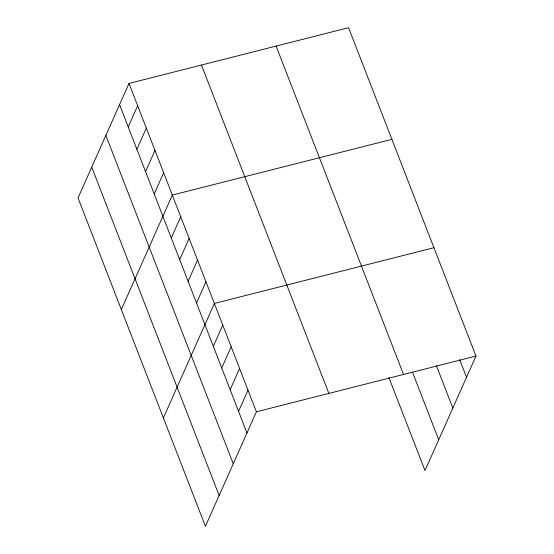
<?xml version="1.0" encoding="UTF-8"?>
<svg xmlns="http://www.w3.org/2000/svg" width="554" height="554" viewBox="0 0 554 554"><rect width="100%" height="100%" fill="white"/><g stroke="black" fill="none" stroke-linecap="round" stroke-linejoin="round"><path stroke-width="0.83" d="M128.999 83.432L78.024 197.93L205.43 526.3L256.405 411.802L128.999 83.432L348.57 27.7L475.976 356.07L425.001 470.568L388.873 377.454M128.223 126.97L137.662 105.766M136.886 149.296L146.325 128.092M145.55 171.622L154.988 150.425M154.213 193.955L163.652 172.751M121.34 309.575L172.315 195.077L391.886 139.345M171.29 237.957L180.729 216.752M179.697 259.625L189.136 238.428M188.104 281.3L197.543 260.096M196.511 302.976L205.956 281.771M163.388 417.938L214.363 303.44L433.934 247.707M213.332 346.319L222.77 325.115M221.738 367.988L231.177 346.79M230.145 389.663L239.591 368.458M238.559 411.338L247.998 390.134M256.405 411.802L475.976 356.07M459.681 359.615L466.537 377.274M436.323 365.515L452.833 408.063M412.543 372.357L438.706 439.779M276.114 46.093L403.52 374.462M201.455 65.04L328.861 393.416M119.56 104.637L246.966 433.006M105.856 135.425L233.262 463.795M91.729 167.142L219.135 495.511"/></g></svg>
